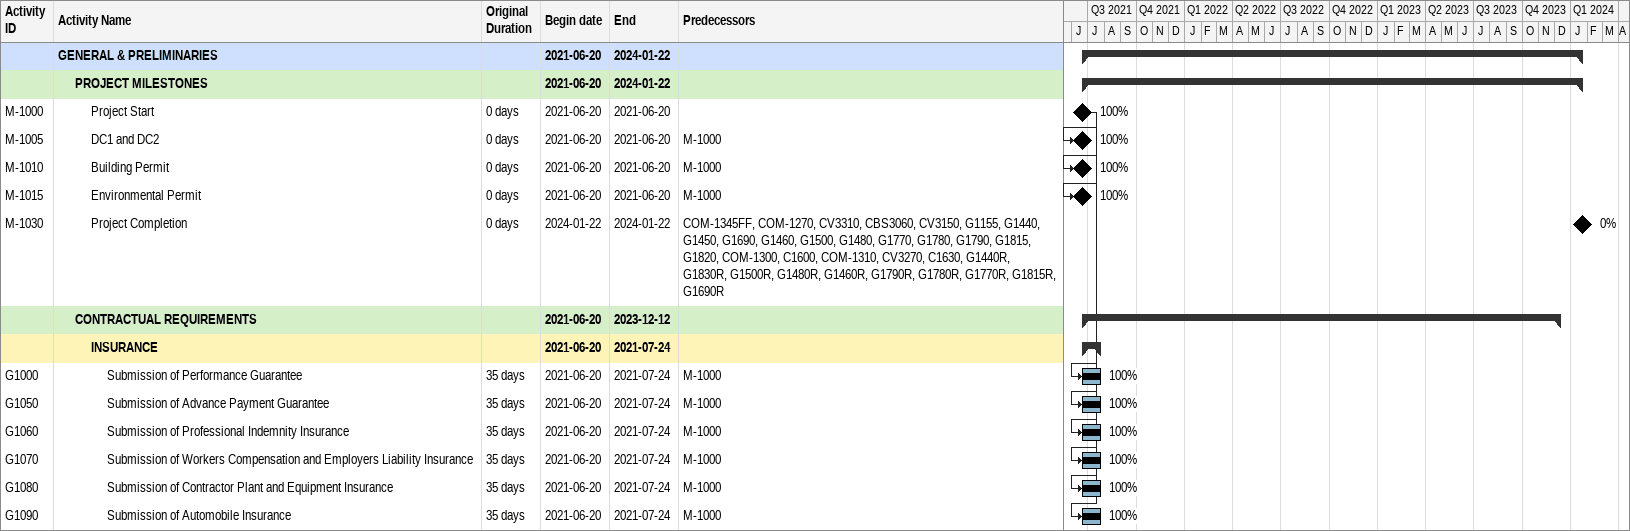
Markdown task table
| ID | Level | Task | Original duration | Start | Finish | Predecessors | % complete |
|---|---|---|---|---|---|---|---|
|  | 1 | **GENERAL & PRELIMINARIES** |  | 2021-06-20 | 2024-01-22 |  |  |
|  | 2 | **PROJECT MILESTONES** |  | 2021-06-20 | 2024-01-22 |  |  |
| M-1000 | 3 | Project Start | 0d | 2021-06-20 | 2021-06-20 |  | 100 |
| M-1005 | 3 | DC1 and DC2 | 0d | 2021-06-20 | 2021-06-20 | M-1000 | 100 |
| M-1010 | 3 | Building Permit | 0d | 2021-06-20 | 2021-06-20 | M-1000 | 100 |
| M-1015 | 3 | Environmental Permit | 0d | 2021-06-20 | 2021-06-20 | M-1000 | 100 |
| M-1030 | 3 | Project Completion | 0d | 2024-01-22 | 2024-01-22 | COM-1345FF, COM-1270, CV3310, CBS3060, CV3150, G1155, G1440, G1450, G1690, G1460, G1500, G1480, G1770, G1780, G1790, G1815, G1820, COM-1300, C1600, COM-1310, CV3270, C1630, G1440R, G1830R, G1500R, G1480R, G1460R, G1790R, G1780R, G1770R, G1815R, G1690R | 0 |
|  | 2 | **CONTRACTUAL REQUIREMENTS** |  | 2021-06-20 | 2023-12-12 |  |  |
|  | 3 | **INSURANCE** |  | 2021-06-20 | 2021-07-24 |  |  |
| G1000 | 4 | Submission of Performance Guarantee | 35d | 2021-06-20 | 2021-07-24 | M-1000 | 100 |
| G1050 | 4 | Submission of Advance Payment Guarantee | 35d | 2021-06-20 | 2021-07-24 | M-1000 | 100 |
| G1060 | 4 | Submission of Professional Indemnity Insurance | 35d | 2021-06-20 | 2021-07-24 | M-1000 | 100 |
| G1070 | 4 | Submission of Workers Compensation and Employers Liability Insurance | 35d | 2021-06-20 | 2021-07-24 | M-1000 | 100 |
| G1080 | 4 | Submission of Contractor Plant and Equipment Insurance | 35d | 2021-06-20 | 2021-07-24 | M-1000 | 100 |
| G1090 | 4 | Submission of Automobile Insurance | 35d | 2021-06-20 | 2021-07-24 | M-1000 | 100 |
